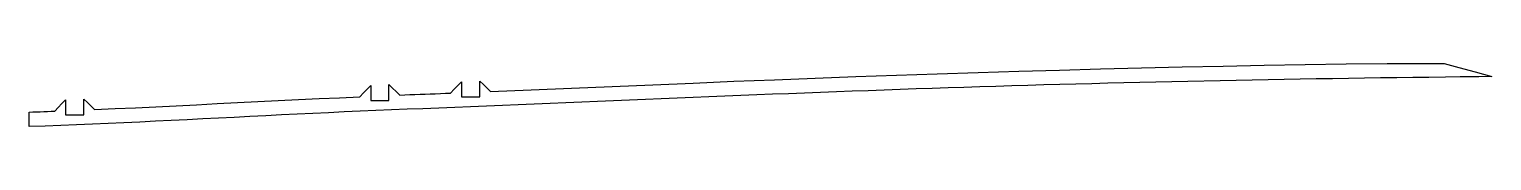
# Model space of a CAD drawing. Header units: millimetres. Extents: x 89 to 492, y -14 to 4.
import ezdxf

# ---------------------------------------------------------------- set-up
doc = ezdxf.new("R2010")
doc.units = ezdxf.units.MM

msp = doc.modelspace()

# ---------------------------------------------------------------- linework, layer by layer
msp.add_lwpolyline([(462.8, 3.66), (478.48, 3.66), (482.55, 2.52), (487.01, 1.31), (491.59, 0.07), (488, -0.09), (482.93, -0.06), (478.87, -0.16), (474.24, -0.19), (469.9, -0.26), (465.43, -0.31), (461.01, -0.37), (456.58, -0.43), (452.15, -0.5), (447.73, -0.57), (443.3, -0.64), (438.88, -0.71), (434.46, -0.78), (430.04, -0.86), (425.62, -0.95), (421.2, -1.03), (416.79, -1.12), (407.96, -1.3), (403.55, -1.4), (399.14, -1.5), (394.73, -1.61), (390.32, -1.71), (385.91, -1.82), (381.51, -1.94), (377.1, -2.06), (372.7, -2.18), (368.3, -2.3), (363.9, -2.43), (359.5, -2.56), (355.1, -2.69), (350.7, -2.83), (346.31, -2.97), (341.91, -3.11), (337.52, -3.26), (333.12, -3.4), (328.73, -3.56), (324.34, -3.71), (319.95, -3.87), (315.56, -4.03), (311.18, -4.19), (306.79, -4.36), (302.4, -4.52), (298.02, -4.69), (293.64, -4.87), (289.25, -5.04), (284.87, -5.22), (280.49, -5.39), (276.11, -5.57), (271.73, -5.75), (267.35, -5.93), (262.98, -6.12), (258.6, -6.3), (254.22, -6.48), (249.85, -6.67), (245.47, -6.85), (241.1, -7.04), (236.73, -7.22), (232.35, -7.41), (227.98, -7.59), (223.61, -7.77), (219.24, -7.95), (214.87, -8.13), (210.5, -8.31), (206.13, -8.48), (201.75, -8.65), (197.38, -8.82), (193.05, -8.99), (188.72, -9.17), (184.39, -9.35), (180.06, -9.54), (175.73, -9.73), (171.4, -9.93), (167.07, -10.14), (162.74, -10.35), (158.41, -10.56), (154.08, -10.77), (149.75, -10.99), (145.42, -11.21), (141.09, -11.43), (136.76, -11.64), (132.43, -11.86), (128.09, -12.08), (123.76, -12.29), (119.42, -12.5), (115.08, -12.7), (110.74, -12.9), (106.4, -13.1), (102.05, -13.28), (97.71, -13.45), (93.35, -13.62), (89, -13.77), (89, -9.76), (90, -9.73), (91, -9.7), (92, -9.66), (93, -9.63), (94, -9.59), (95, -9.55), (96, -9.52), (97, -8.48), (98, -7.44), (99, -6.4), (99, -10.52), (104, -10.52), (104, -6.2), (105, -7.15), (106, -8.11), (107, -9.07), (112.62, -8.81), (118.23, -8.55), (123.85, -8.28), (129.47, -8.01), (135.08, -7.72), (140.69, -7.44), (146.31, -7.16), (151.92, -6.88), (157.54, -6.6), (163.15, -6.32), (168.77, -6.05), (174.38, -5.79), (180, -5.54), (181, -4.49), (182, -3.45), (183, -2.41), (183, -6.54), (188, -6.54), (188, -2.19), (189, -3.15), (190, -4.11), (191, -5.07), (192.39, -5.01), (193.78, -4.96), (195.18, -4.9), (196.57, -4.85), (197.97, -4.8), (199.37, -4.74), (200.78, -4.69), (202.18, -4.63), (203.59, -4.58), (205, -4.52), (206, -3.48), (207, -2.44), (208, -1.4), (208, -5.52), (213, -5.52), (213, -1.2), (214, -2.16), (215, -3.12), (216, -4.08), (227.14, -3.62), (238.3, -3.15), (249.46, -2.68), (260.62, -2.21), (271.79, -1.75), (282.97, -1.29), (294.15, -0.85), (305.34, -0.42), (316.54, 0), (327.74, 0.4), (338.95, 0.79), (350.17, 1.16), (361.4, 1.5), (372.64, 1.82), (383.88, 2.12), (395.13, 2.4), (406.39, 2.66), (417.66, 2.9), (428.93, 3.12), (440.22, 3.31), (451.51, 3.49), (462.8, 3.66)], close=True)

doc.saveas('drawing.dxf')
